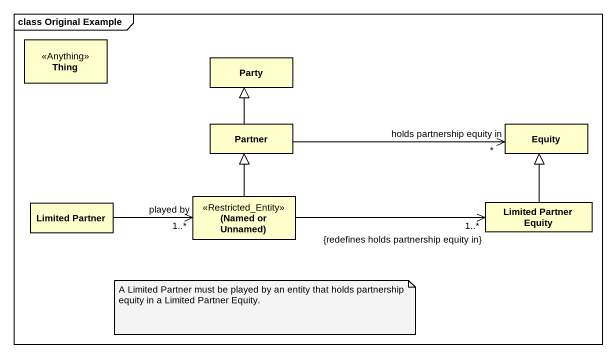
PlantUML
@startuml
mainframe class Original Example
hide circle
hide empty members
class Thing <<Anything>>
class Party
class Partner
class Equity
class "Limited Partner" as Limited_Partner
class "(Named or Unnamed)" as Named_or_Unnamed <<Restricted_Entity>>
class "Limited Partner Equity" as Limited_Partner_Equity
Partner -up-|> Party
Partner -right-> "holds partnership equity in\n*" Equity
Limited_Partner -right-> "played by\n1..*" Named_or_Unnamed
Named_or_Unnamed -up-|> Partner
Named_or_Unnamed -right-> "1..*\n{redefines holds partnership equity in}" Limited_Partner_Equity
Limited_Partner_Equity -up-|> Equity
note as N1
  A Limited Partner must be played by an entity that holds partnership equity in a Limited Partner Equity.
end note
@enduml
